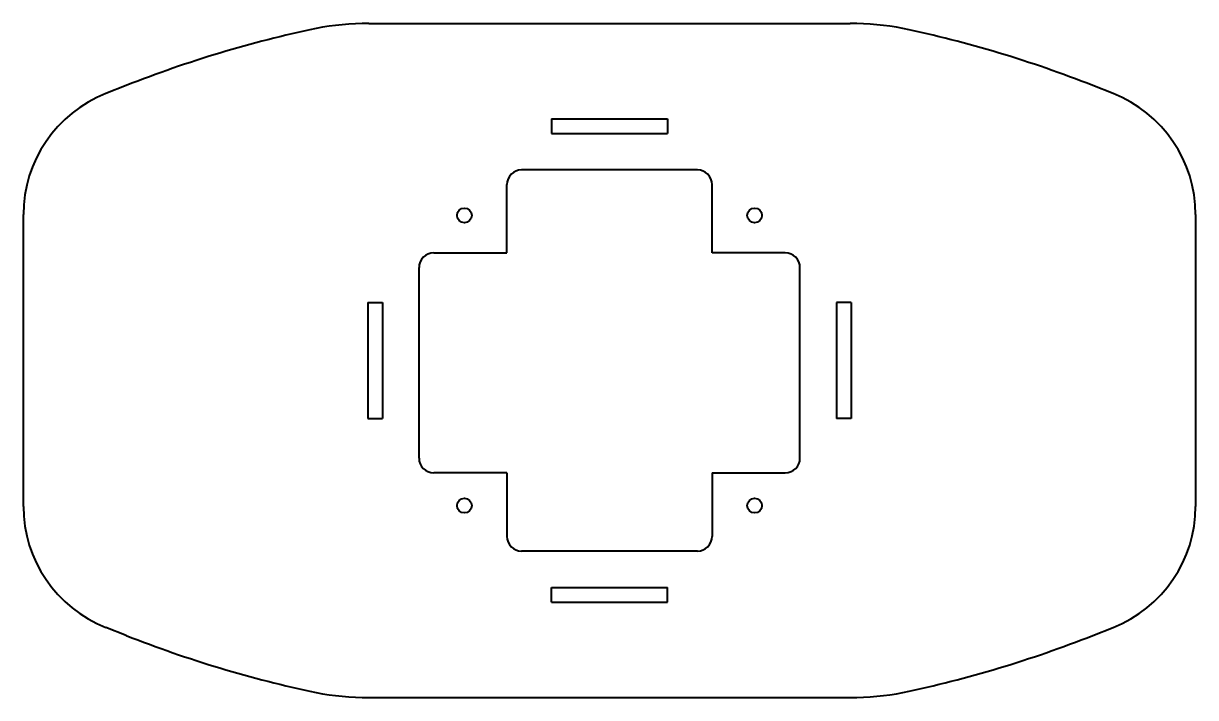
# Model space of a CAD drawing. Header units: inches. Extents: x -10 to 10, y -5.8 to 5.8.
import ezdxf

# ---------------------------------------------------------------- set-up
doc = ezdxf.new("R2010")
doc.units = ezdxf.units.IN
doc.header["$MEASUREMENT"] = 0
doc.layers.add('Visible', color=7, linetype='Continuous', lineweight=40)

msp = doc.modelspace()

# ---------------------------------------------------------------- linework, layer by layer
at = {"layer": 'Visible'}
for p, q in [((-4.109, 5.75), (4.109, 5.75)), ((-8.247, 4.691), (-8.593, 4.555)), ((8.593, 4.555), (8.247, 4.691)), ((-0.992, 4.125), (-0.992, 3.875)), ((-0.992, 4.125), (0.992, 4.125)), ((0.992, 4.125), (0.992, 3.875)), ((-0.992, 3.875), (0.992, 3.875)), ((1.5, 3.25), (-1.5, 3.25)), ((-1.75, 1.834), (-1.75, 3)), ((1.75, 1.834), (1.75, 3)), ((-10, -2.488), (-10, 2.488)), ((10, 2.488), (10, -2.488)), ((-3, 1.834), (-1.75, 1.834)), ((3, 1.834), (1.75, 1.834)), ((-3.25, -1.666), (-3.25, 1.584)), ((3.25, -1.666), (3.25, 1.584)), ((-4.125, 0.992), (-4.125, -0.992)), ((-4.125, 0.992), (-3.875, 0.992)), ((-3.875, 0.992), (-3.875, -0.992)), ((4.125, 0.992), (3.875, 0.992)), ((3.875, 0.992), (3.875, -0.992)), ((4.125, 0.992), (4.125, -0.992)), ((-4.125, -0.992), (-3.875, -0.992)), ((4.125, -0.992), (3.875, -0.992)), ((-1.75, -1.916), (-3, -1.916)), ((-1.75, -1.916), (-1.75, -3)), ((1.75, -1.916), (3, -1.916)), ((1.75, -1.916), (1.75, -3)), ((1.5, -3.25), (-1.5, -3.25)), ((-0.992, -4.125), (-0.992, -3.875)), ((-0.992, -3.875), (0.992, -3.875)), ((0.992, -4.125), (0.992, -3.875)), ((-0.992, -4.125), (0.992, -4.125)), ((-8.247, -4.691), (-8.593, -4.555)), ((8.247, -4.691), (8.593, -4.555)), ((-4.109, -5.75), (4.109, -5.75))]:
    msp.add_line(p, q, dxfattribs=at)
for centre in [(-2.476, 2.476), (2.476, 2.476), (-2.476, -2.476), (2.476, -2.476)]:
    msp.add_circle(centre, 0.125, dxfattribs=at)
for centre, radius, start, end in [((-0.81, -14.169), 20.273, 101.9503, 111.5211), ((-4.109, 0.935), 4.815, 90, 100.7605), ((4.109, 0.935), 4.815, 79.2395, 90), ((0.81, -14.169), 20.273, 68.4789, 78.0497), ((-7.778, 2.488), 2.222, 111.5211, 180), ((7.778, 2.488), 2.222, 0, 68.4789), ((-1.5, 3), 0.25, 90, 180), ((1.5, 3), 0.25, 0, 90), ((-3, 1.584), 0.25, 90, 180), ((3, 1.584), 0.25, 0, 90), ((-3, -1.666), 0.25, 180, 270), ((3, -1.666), 0.25, 270, 0), ((-7.778, -2.488), 2.222, 180, 248.4789), ((7.778, -2.488), 2.222, 291.5211, 0), ((-1.5, -3), 0.25, 180, 270), ((1.5, -3), 0.25, 270, 0), ((-0.81, 14.169), 20.273, 248.4789, 258.0497), ((0.81, 14.169), 20.273, 281.9503, 291.5211), ((-4.109, -0.935), 4.815, 259.2395, 270), ((4.109, -0.935), 4.815, 270, 280.7605)]:
    msp.add_arc(centre, radius, start, end, dxfattribs=at)

doc.saveas('drawing.dxf')
